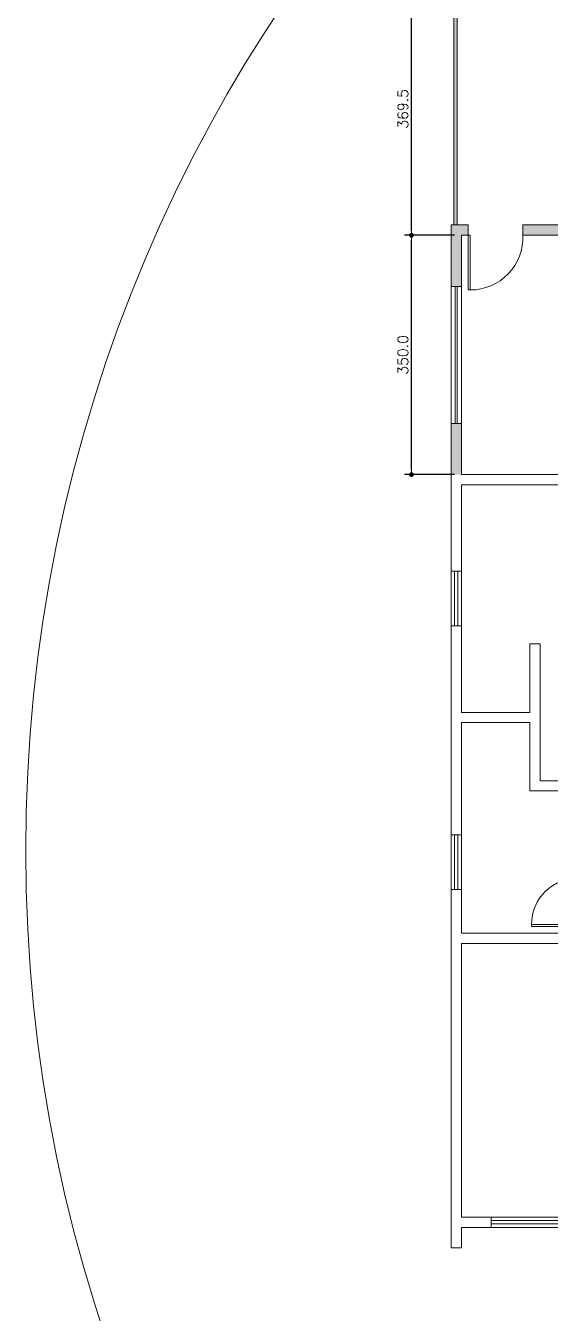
# Model space of a CAD drawing. Header units: millimetres. Extents: x 1206 to 2034, y 106 to 342.
# Drawn here: x 1853.28 to 1860.95, y 135.94 to 154.76 of the extents above; entities that cross this region are included whole.
import ezdxf

# ---------------------------------------------------------------- set-up
doc = ezdxf.new("R2010")
doc.units = ezdxf.units.MM
doc.header["$PDMODE"] = 34
doc.header["$PDSIZE"] = -5
doc.layers.get('0').update_dxf_attribs({"color": 1})
doc.layers.get('DEFPOINTS').update_dxf_attribs({"lineweight": 0})
for name, color, linetype, lineweight in [('AR-ALVENARIA', 7, 'Continuous', 9), ('AR-CONSTRUIR', 16, 'Continuous', 9), ('AR-COTA', 1, 'Continuous', 5), ('AR-DIVISÓRIA', 7, 'Continuous', 5), ('AR-ESQUADRIA', 4, 'Continuous', 5), ('AR-PENA_010', 10, 'Continuous', 9)]:
    doc.layers.add(name, color=color, linetype=linetype, lineweight=lineweight)
doc.styles.add('100_COTAS', font='romans.shx', dxfattribs={"height": 0.15})
doc.dimstyles.new('COTA_100', dxfattribs={"dimtxt": 0.16, "dimasz": 0.07, "dimexe": 0.1, "dimexo": 0.1, "dimgap": 0.05, "dimtad": 1, "dimdec": 1, "dimlfac": 100, "dimzin": 0, "dimdsep": 46, "dimtxsty": '100_COTAS', "dimblk1": 'DOT', "dimblk2": 'DOT', "dimsah": 1, "dimcen": 0.09, "dimclrd": 256, "dimclre": 256, "dimclrt": 7, "dimaunit": 1, "dimadec": 0, "dimazin": 0, "dimtfac": 0.05, "dimtdec": 1, "dimtix": 1, "dimtofl": 0, "dimtmove": 2, "dimatfit": 3, "dimldrblk": 'DOT', "dimfxl": 1, "dimtvp": 0.75, "dimtolj": 1, "dimtzin": 0, "dimarcsym": 0})

# ---------------------------------------------------------------- blocks, each defined once
blk = doc.blocks.new('_DOT')
at = {"color": 0, "linetype": 'ByBlock'}
blk.add_line((-0.5, 0), (-1, 0), dxfattribs=at)
at = {"color": 0, "linetype": 'ByBlock', "const_width": 0.5}
blk.add_lwpolyline([(-0.25, 0, 1), (0.25, 0, 1)], format="xyb", close=True, dxfattribs=at)
blk = doc.blocks.new('*D167')
at = {"layer": 'AR-COTA', "lineweight": -2, "transparency": 16777216}
for p, q in [((1859.551, 151.702), (1858.821, 151.702)), ((1858.921, 148.272), (1858.921, 151.632)), ((1859.551, 148.202), (1858.821, 148.202))]:
    blk.add_line(p, q, dxfattribs=at)
at = {"layer": 'DEFPOINTS', "color": 0, "transparency": 16777216}
for p in [(1858.921, 151.702), (1859.651, 151.702), (1859.651, 148.202)]:
    blk.add_point(p, dxfattribs=at)
at = {"layer": 'AR-COTA', "lineweight": -2, "transparency": 16777216, "xscale": 0.07, "yscale": 0.07, "zscale": 0.07}
for p, rotation in [((1858.921, 151.702), 90), ((1858.921, 148.202), 270)]:
    blk.add_blockref('_DOT', p, dxfattribs=dict(at, rotation=rotation))
at = {"layer": 'AR-COTA', "color": 7, "transparency": 16777216, "insert": (1858.796, 149.952), "char_height": 0.15, "attachment_point": 5, "rotation": 90, "style": '100_COTAS'}
blk.add_mtext('\\A1;350.0', dxfattribs=at)
blk = doc.blocks.new('*D168')
at = {"layer": 'AR-COTA', "lineweight": -2, "transparency": 16777216}
for p, q in [((1859.601, 155.397), (1858.821, 155.397)), ((1858.921, 151.772), (1858.921, 155.327)), ((1859.551, 151.702), (1858.821, 151.702))]:
    blk.add_line(p, q, dxfattribs=at)
at = {"layer": 'DEFPOINTS', "color": 0, "transparency": 16777216}
for p in [(1858.921, 155.397), (1859.701, 155.397), (1859.651, 151.702)]:
    blk.add_point(p, dxfattribs=at)
at = {"layer": 'AR-COTA', "lineweight": -2, "transparency": 16777216, "xscale": 0.07, "yscale": 0.07, "zscale": 0.07}
for p, rotation in [((1858.921, 155.397), 90), ((1858.921, 151.702), 270)]:
    blk.add_blockref('_DOT', p, dxfattribs=dict(at, rotation=rotation))
at = {"layer": 'AR-COTA', "color": 7, "transparency": 16777216, "insert": (1858.796, 153.549), "char_height": 0.15, "attachment_point": 5, "rotation": 90, "style": '100_COTAS'}
blk.add_mtext('\\A1;369.5', dxfattribs=at)

msp = doc.modelspace()

# ---------------------------------------------------------------- hatches: boundary and pattern name
at = {"layer": 'AR-CONSTRUIR'}
h = msp.add_hatch(color=256, dxfattribs=at)
h.dxf.hatch_style = 1
h.paths.add_polyline_path([(1859.7009, 155.3968), (1859.5009, 155.3968), (1859.5009, 155.1968), (1859.7009, 155.1968)])
h.paths.add_polyline_path([(1864.5509, 155.3568), (1859.7009, 155.3568), (1859.7009, 155.3068), (1864.5509, 155.3068)])
h.paths.add_polyline_path([(1864.7509, 155.3968), (1864.5509, 155.3968), (1864.5509, 155.1968), (1864.7509, 155.1968)])
h.paths.add_polyline_path([(1869.6009, 155.3568), (1864.7509, 155.3568), (1864.7509, 155.3068), (1869.6009, 155.3068)])
h.paths.add_polyline_path([(1869.8009, 155.3968), (1869.6009, 155.3968), (1869.6009, 155.1968), (1869.8009, 155.1968)])
h.paths.add_polyline_path([(1869.7609, 155.1968), (1869.7109, 155.1968), (1869.7109, 153.8968), (1869.7609, 153.8968)])
h.paths.add_polyline_path([(1869.8009, 153.8968), (1867.5259, 153.8968), (1867.5259, 153.7468), (1868.0509, 153.7468), (1868.0509, 152.7468), (1868.2009, 152.7468), (1868.2009, 153.7468), (1869.6509, 153.7468), (1869.6509, 152.9968), (1869.8009, 152.9968)])
h.paths.add_polyline_path([(1868.6509, 152.1968), (1868.5009, 152.1968), (1868.5009, 150.2468), (1868.6509, 150.2468)])
h.paths.add_polyline_path([(1869.8009, 150.2468), (1869.6509, 150.2468), (1869.6509, 147.9968), (1869.8009, 147.9968), (1869.8009, 148.8468)])
h.paths.add_polyline_path([(1869.8009, 150.9968), (1869.6509, 150.9968), (1869.6509, 150.2468), (1869.8009, 150.2468)])
h.paths.add_polyline_path([(1870.0009, 148.8468), (1869.8009, 148.8468), (1869.8009, 148.6968), (1870.0009, 148.6968)])
h.paths.add_polyline_path([(1870.9509, 148.8468), (1870.6009, 148.8468), (1870.6009, 148.6968), (1870.8009, 148.6968), (1870.8009, 147.1968), (1870.9509, 147.1968)])
h.paths.add_polyline_path([(1868.6509, 150.2468), (1868.1009, 150.2468), (1868.1009, 150.0968), (1868.6509, 150.0968)])
h.paths.add_polyline_path([(1866.1009, 150.2468), (1865.2509, 150.2468), (1865.2509, 150.0968), (1865.5509, 150.0968), (1865.5509, 149.1018), (1865.7009, 149.1018), (1865.7009, 150.0968), (1866.1009, 150.0968)])
h.paths.add_polyline_path([(1862.2509, 150.2468), (1861.8009, 150.2468), (1861.8009, 148.2018), (1861.9509, 148.2018), (1861.9509, 150.0968), (1862.2509, 150.0968)])
h.paths.add_polyline_path([(1862.6759, 148.2018), (1861.9509, 148.2018), (1861.9509, 148.0518), (1862.6759, 148.0518)])
h.paths.add_polyline_path([(1865.5509, 148.2018), (1864.6759, 148.2018), (1864.6759, 148.0518), (1865.5509, 148.0518)])
h.paths.add_polyline_path([(1861.9509, 152.8468), (1861.8009, 152.8468), (1861.8009, 151.8518), (1860.5509, 151.8518), (1860.5509, 151.7018), (1861.8009, 151.7018), (1861.8009, 150.2468), (1861.9509, 150.2468)])
h.paths.add_polyline_path([(1862.4759, 153.8968), (1861.8009, 153.8968), (1861.8009, 153.6468), (1861.9509, 153.6468), (1861.9509, 153.7468), (1862.4759, 153.7468)])
h.paths.add_polyline_path([(1865.5259, 153.8968), (1864.4759, 153.8968), (1864.4759, 153.7468), (1865.5259, 153.7468)])
h.paths.add_polyline_path([(1859.7509, 151.8518), (1859.5009, 151.8518), (1859.5009, 150.9518), (1859.6509, 150.9518), (1859.6509, 151.7018), (1859.7509, 151.7018)])
h.paths.add_polyline_path([(1859.5909, 155.1968), (1859.5409, 155.1968), (1859.5409, 151.8518), (1859.5909, 151.8518)])
h.paths.add_polyline_path([(1859.6509, 148.9518), (1859.5009, 148.9518), (1859.5009, 148.2018), (1859.6509, 148.2018)])

# ---------------------------------------------------------------- linework, layer by layer
at = {"layer": 'AR-ALVENARIA', "color": 8}
for p, q in [((1859.5009, 150.9518), (1859.5009, 151.8518)), ((1859.7509, 151.8518), (1859.5009, 151.8518)), ((1859.7509, 151.7018), (1859.7509, 151.8518)), ((1861.8009, 151.8518), (1860.5509, 151.8518)), ((1860.5509, 151.8518), (1860.5509, 151.7018)), ((1859.6509, 151.7018), (1859.6509, 150.9518)), ((1859.7509, 151.7018), (1859.6509, 151.7018)), ((1861.8009, 151.7018), (1860.5509, 151.7018)), ((1859.6509, 150.9518), (1859.5009, 150.9518)), ((1859.5009, 146.7893), (1859.5009, 148.9518)), ((1859.5009, 148.9518), (1859.6509, 148.9518)), ((1859.6509, 148.9518), (1859.6509, 148.2018)), ((1859.6509, 148.2018), (1861.8009, 148.2018)), ((1859.6509, 146.7893), (1859.6509, 148.0518)), ((1859.6509, 148.0518), (1861.8009, 148.0518)), ((1859.5009, 146.7893), (1859.6509, 146.7893)), ((1859.5009, 142.9368), (1859.5009, 145.9893)), ((1859.6509, 145.9893), (1859.5009, 145.9893)), ((1859.6509, 144.7268), (1859.6509, 145.9893)), ((1860.8009, 145.7268), (1860.6509, 145.7268)), ((1860.6509, 145.7268), (1860.6509, 144.7268)), ((1860.8009, 145.7268), (1860.8009, 143.7268)), ((1860.6509, 144.7268), (1859.6509, 144.7268)), ((1860.6509, 144.5768), (1859.6509, 144.5768)), ((1859.6509, 144.5768), (1859.6509, 142.9368)), ((1859.6509, 144.5768), (1860.6509, 144.5768)), ((1860.6509, 144.5768), (1860.6509, 143.5768)), ((1860.8009, 143.7268), (1861.8009, 143.7268)), ((1860.6509, 143.5768), (1861.8009, 143.5768)), ((1859.5009, 136.8968), (1859.5009, 142.1368)), ((1859.6509, 142.1368), (1859.6509, 141.4968)), ((1861.3759, 141.4968), (1859.6509, 141.4968)), ((1859.6509, 137.3468), (1859.6509, 141.3468)), ((1859.6509, 141.3468), (1861.6259, 141.3468)), ((1860.0884, 137.3468), (1859.6509, 137.3468)), ((1860.0884, 137.1968), (1860.0884, 137.3468)), ((1860.0884, 137.1968), (1859.6509, 137.1968)), ((1859.6509, 136.8968), (1859.6509, 137.1968)), ((1859.5009, 136.8968), (1859.6509, 136.8968))]:
    msp.add_line(p, q, dxfattribs=at)
at = {"layer": 'AR-DIVISÓRIA', "color": 8}
for p, q in [((1859.5409, 151.8518), (1859.5409, 155.1968)), ((1859.5909, 155.1968), (1859.5909, 151.8518))]:
    msp.add_line(p, q, dxfattribs=at)
at = {"layer": 'AR-ESQUADRIA', "color": 8}
for p, q in [((1859.5009, 148.9518), (1859.5009, 150.9518)), ((1859.5609, 148.9518), (1859.5609, 150.9518)), ((1859.5909, 148.9518), (1859.5909, 150.9518)), ((1859.6509, 148.9518), (1859.6509, 150.9518)), ((1859.5009, 145.9893), (1859.5009, 146.7893)), ((1859.5509, 146.7893), (1859.5509, 145.9893)), ((1859.6009, 146.7893), (1859.6009, 145.9893)), ((1859.6509, 146.7893), (1859.6509, 145.9893)), ((1859.6509, 142.9368), (1859.5009, 142.9368)), ((1859.5009, 142.1368), (1859.5009, 142.9368)), ((1859.5509, 142.1368), (1859.5509, 142.9368)), ((1859.6009, 142.1368), (1859.6009, 142.9368)), ((1859.6509, 142.1368), (1859.6509, 142.9368)), ((1859.6509, 142.1368), (1859.5009, 142.1368)), ((1860.0884, 137.3468), (1862.0884, 137.3468)), ((1860.0884, 137.2968), (1862.0884, 137.2968)), ((1860.0884, 137.2468), (1862.0884, 137.2468)), ((1862.0884, 137.1968), (1860.0884, 137.1968))]:
    msp.add_line(p, q, dxfattribs=at)
for points in [[(1859.7809, 150.9018), (1859.7509, 150.9018), (1859.7509, 151.7018), (1859.7809, 151.7018)], [(1861.3759, 141.6268), (1860.6759, 141.6268), (1860.6759, 141.5968), (1861.3759, 141.5968)]]:
    msp.add_lwpolyline(points, close=True, dxfattribs=at)
for centre, radius, start, end in [((1859.7809, 151.6723), 0.7706, 270, 2.18938), ((1861.3465, 141.6268), 0.6706, 87.4911, 180)]:
    msp.add_arc(centre, radius, start, end, dxfattribs=at)
at = {"layer": 'AR-PENA_010'}
msp.add_circle((1875.4893, 142.7069), 22.2086, dxfattribs=at)

# ---------------------------------------------------------------- dimensions: what is measured, and where the dimension line sits
at = {"layer": 'AR-COTA'}
for base, p1, p2, picture, middle in [((1858.921, 155.3968), (1859.6509, 151.7018), (1859.7009, 155.3968), '*D168', (1858.796, 153.5493)), ((1858.921, 151.7018), (1859.6509, 148.2018), (1859.6509, 151.7018), '*D167', (1858.796, 149.9518))]:
    dim = msp.add_linear_dim(base=base, p1=p1, p2=p2, angle=90, dimstyle='COTA_100', dxfattribs=at)
    dim.commit()
    dim.dimension.update_dxf_attribs({"geometry": picture, "text_midpoint": middle})

doc.saveas('drawing.dxf')
